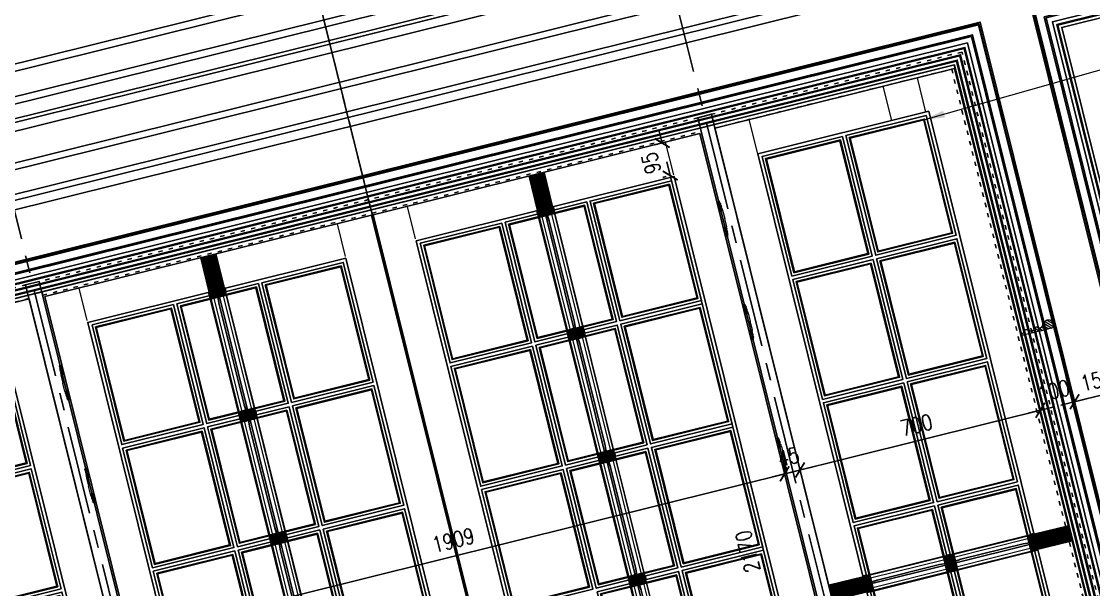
# Model space of a CAD drawing. Header units: inches. Extents: x 122939 to 389145, y 29603 to 529479.
# Drawn here: x 338455 to 341487, y 507246 to 508854 of the extents above; entities that cross this region are included whole.
import ezdxf

# ---------------------------------------------------------------- set-up
doc = ezdxf.new("R2010")
doc.units = ezdxf.units.IN
doc.header["$MEASUREMENT"] = 0
for name, pattern in [('ACAD_ISO03W100', [30, 12, -18]), ('CENTER', [2, 1.25, -0.25, 0.25, -0.25]), ('DASHED', [0.75, 0.5, -0.25]), ('HIDDEN', [0.375, 0.25, -0.125])]:
    doc.linetypes.add(name, pattern=pattern)
for name, color, linetype, lineweight in [('A-Dim-ID', 9, 'Continuous', 20), ('CQ Gypsum Hatch', 8, 'Continuous', 20), ('ID-NOTES', 3, 'Continuous', 0)]:
    doc.layers.add(name, color=color, linetype=linetype, lineweight=lineweight)
for name, color, linetype in [('A-Hidden', 8, 'HIDDEN'), ('gypsum', 31, 'Continuous'), ('hatch', 8, 'Continuous')]:
    doc.layers.add(name, color=color, linetype=linetype)
doc.styles.add('ST9', font='romans.shx', dxfattribs={"width": 0.8})
doc.styles.add('ZZ-Dim All', font='romans.shx', dxfattribs={"width": 0.8})
doc.dimstyles.new('DIM 0200', dxfattribs={"dimscale": 200, "dimtxt": 1, "dimasz": 0.8, "dimexe": 0.5, "dimexo": 1, "dimgap": 0.4, "dimtad": 1, "dimdec": 0, "dimrnd": 10, "dimdsep": 46, "dimtxsty": 'ZZ-Dim All', "dimblk1": 'ARCHTICK', "dimblk2": 'ARCHTICK', "dimsah": 1, "dimcen": 1, "dimdle": 0.5, "dimclrd": 256, "dimclre": 256, "dimclrt": 256, "dimadec": 0, "dimazin": 2, "dimtfac": 1, "dimtdec": 0, "dimtix": 1, "dimtmove": 2, "dimatfit": 2, "dimfxl": 1, "dimfxlon": 1, "dimtolj": 1, "dimtzin": 0, "dimlwd": -1, "dimlwe": -1, "dimarcsym": 0})
doc.dimstyles.new('DIM-20', dxfattribs={"dimscale": 1000, "dimtxt": 0.044, "dimasz": 0.035, "dimexe": 0.022, "dimexo": 0.022, "dimgap": 0.022, "dimtad": 1, "dimdec": 0, "dimzin": 0, "dimdsep": 46, "dimtxsty": 'ST9', "dimblk1": 'ARCHTICK', "dimblk2": 'ARCHTICK', "dimsah": 1, "dimcen": 0.088, "dimdle": 0.04, "dimclrd": 256, "dimclre": 256, "dimclrt": 3, "dimadec": 0, "dimazin": 0, "dimtfac": 1, "dimtdec": 0, "dimtix": 1, "dimtofl": 0, "dimtmove": 1, "dimatfit": 3, "dimldrblk": 'CLOSED', "dimfxl": 1, "dimtolj": 1, "dimtzin": 0, "dimarcsym": 0})
pattern_1 = [(135, (-731.5624, 902.898), (-1.76776695, -1.76776695), [])]
pattern_2 = [(135, (-731.5624, 679.578), (-1.76776695, -1.76776695), [])]
pattern_3 = [(135, (-484.0624, 791.238), (-1.76776695, -1.76776695), [])]
pattern_4 = [(135, (-731.5624, 320.418), (-1.76776695, -1.76776695), [])]
pattern_5 = [(135, (1.718, -3005.4238), (-1.76776695, -1.76776695), [])]
pattern_6 = [(135, (994.3506, -3005.4238), (-1.76776695, -1.76776695), [])]

# ---------------------------------------------------------------- blocks, each defined once
blk = doc.blocks.new('_ARCHTICK')
at = {"color": 0, "linetype": 'ByBlock', "const_width": 0.15}
blk.add_lwpolyline([(-0.5, -0.5), (0.5, 0.5)], dxfattribs=at)
blk = doc.blocks.new('*D353')
at = {"layer": 'A-Dim-ID', "lineweight": -2, "transparency": 16777216}
for p, q in [((341578, 507819.1), (341573.9, 507835.3)), ((341618.1, 507823.6), (341394.9, 507768)), ((341432.4, 507782.9), (341428.4, 507799))]:
    blk.add_line(p, q, dxfattribs=at)
at = {"layer": 'Defpoints', "color": 0, "transparency": 16777216}
for p in [(341583.3, 507797.8, 0), (341433.7, 507777.7), (341437.7, 507761.6, 0)]:
    blk.add_point(p, dxfattribs=at)
at = {"layer": 'A-Dim-ID', "lineweight": -2, "transparency": 16777216, "xscale": 35, "yscale": 35, "zscale": 35}
for p, rotation in [((341579.3, 507813.9), 13.97142328277553), ((341433.7, 507777.7), 193.9714232827755)]:
    blk.add_blockref('_ARCHTICK', p, dxfattribs=dict(at, rotation=rotation))
at = {"layer": 'A-Dim-ID', "color": 3, "transparency": 16777216, "insert": (341495.9, 507838.5), "char_height": 44, "attachment_point": 5, "rotation": 13.9714, "style": 'ST9'}
blk.add_mtext('\\A1;150', dxfattribs=at)
blk = doc.blocks.new('_CLOSED')
at = {"color": 0, "linetype": 'ByBlock'}
for p, q in [((-1, 0.167), (0, 0)), ((-1, 0.167), (-1, -0.167)), ((0, 0), (-1, -0.167)), ((0, 0), (-1, 0))]:
    blk.add_line(p, q, dxfattribs=at)
blk = doc.blocks.new('french door panel')
at = {"lineweight": 0}
h = blk.add_hatch(dxfattribs=at)
h.set_pattern_fill('ANSI31', color=8, scale=20, angle=90)
h.set_pattern_definition(pattern_1)
edge = h.paths.add_edge_path()
edge.add_line((6358, 4229.2), (6358, 4129.2))
edge.add_line((6358, 4129.2), (6402, 4129.2))
edge.add_line((6402, 4129.2), (6402, 4228.8))
edge.add_line((6402, 4228.8), (6358, 4228.8))
h = blk.add_hatch(dxfattribs=at)
h.set_pattern_fill('ANSI31', color=8, scale=20)
h.set_pattern_definition([(45, (-731.5624, 902.898), (-1.76776695, 1.76776695), [])])
h.paths.add_polyline_path([(6394, 4109.2), (6394, 4111.2, 0.414214), (6402, 4119.2), (6404, 4119.2), (6404, 4129.2), (6356, 4129.2), (6356, 4119.2), (6383, 4119.2), (6383, 4109.2)])
h = blk.add_hatch(dxfattribs=at)
h.set_pattern_fill('ANSI31', color=8, scale=20, angle=90)
h.set_pattern_definition(pattern_1)
h.paths.add_polyline_path([(6377, 4109.2), (6377, 4119.2), (6358, 4119.2, 0.414214), (6366, 4111.2), (6366, 4109.2)])
h = blk.add_hatch(dxfattribs=at)
h.set_pattern_fill('ANSI31', color=8, scale=20)
h.set_pattern_definition([(45, (-484.0624, 791.238), (-1.76776695, 1.76776695), [])])
edge = h.paths.add_edge_path()
edge.add_line((6356, 3760.1), (6383, 3760.1))
edge.add_line((6383, 3760.1), (6383, 3750.1))
edge.add_line((6383, 3750.1), (6394, 3750.1))
edge.add_line((6394, 3750.1), (6394, 3752.1))
edge.add_arc((6394, 3760.1), 8, 270, 360)
edge.add_line((6402, 3760.1), (6404, 3760.1))
edge.add_line((6404, 3760.1), (6404, 3770.1))
edge.add_line((6404, 3770.1), (6402, 3770.1))
edge.add_arc((6394, 3770.1), 8, 360, 450)
edge.add_line((6394, 3778.1), (6394, 3780.1))
edge.add_line((6394, 3780.1), (6383, 3780.1))
edge.add_line((6383, 3780.1), (6383, 3770.1))
edge.add_line((6383, 3770.1), (6356, 3770.1))
edge.add_line((6356, 3770.1), (6356, 3760.1))
h = blk.add_hatch(dxfattribs=at)
h.set_pattern_fill('ANSI31', color=8, scale=20, angle=90)
h.set_pattern_definition(pattern_3)
edge = h.paths.add_edge_path()
edge.add_line((6358, 3770.1), (6377, 3770.1))
edge.add_line((6377, 3770.1), (6377, 3780.1))
edge.add_line((6377, 3780.1), (6366, 3780.1))
edge.add_line((6366, 3780.1), (6366, 3778.1))
edge.add_arc((6366, 3770.1), 8, 450, 540)
h = blk.add_hatch(dxfattribs=at)
h.set_pattern_fill('ANSI31', color=8, scale=20, angle=90)
h.set_pattern_definition(pattern_3)
edge = h.paths.add_edge_path()
edge.add_line((6358, 3760.1), (6377, 3760.1))
edge.add_line((6377, 3760.1), (6377, 3750.1))
edge.add_line((6377, 3750.1), (6366, 3750.1))
edge.add_line((6366, 3750.1), (6366, 3752.1))
edge.add_arc((6366, 3760.1), 8, 180, 270, ccw=False)
h = blk.add_hatch(dxfattribs=at)
h.set_pattern_fill('ANSI31', color=8, scale=20)
h.set_pattern_definition([(45, (-731.5624, 679.578), (-1.76776695, 1.76776695), [])])
edge = h.paths.add_edge_path()
edge.add_line((6356, 3400.9), (6383, 3400.9))
edge.add_line((6383, 3400.9), (6383, 3390.9))
edge.add_line((6383, 3390.9), (6394, 3390.9))
edge.add_line((6394, 3390.9), (6394, 3392.9))
edge.add_arc((6394, 3400.9), 8, 270, 360)
edge.add_line((6402, 3400.9), (6404, 3400.9))
edge.add_line((6404, 3400.9), (6404, 3410.9))
edge.add_line((6404, 3410.9), (6402, 3410.9))
edge.add_arc((6394, 3410.9), 8, 0, 90)
edge.add_line((6394, 3418.9), (6394, 3420.9))
edge.add_line((6394, 3420.9), (6383, 3420.9))
edge.add_line((6383, 3420.9), (6383, 3410.9))
edge.add_line((6383, 3410.9), (6356, 3410.9))
edge.add_line((6356, 3410.9), (6356, 3400.9))
h = blk.add_hatch(dxfattribs=at)
h.set_pattern_fill('ANSI31', color=8, scale=20, angle=90)
h.set_pattern_definition(pattern_2)
edge = h.paths.add_edge_path()
edge.add_line((6358, 3410.9), (6377, 3410.9))
edge.add_line((6377, 3410.9), (6377, 3420.9))
edge.add_line((6377, 3420.9), (6366, 3420.9))
edge.add_line((6366, 3420.9), (6366, 3418.9))
edge.add_arc((6366, 3410.9), 8, 90, 180)
h = blk.add_hatch(dxfattribs=at)
h.set_pattern_fill('ANSI31', color=8, scale=20, angle=90)
h.set_pattern_definition(pattern_2)
edge = h.paths.add_edge_path()
edge.add_line((6358, 3400.9), (6377, 3400.9))
edge.add_line((6377, 3400.9), (6377, 3390.9))
edge.add_line((6377, 3390.9), (6366, 3390.9))
edge.add_line((6366, 3390.9), (6366, 3392.9))
edge.add_arc((6366, 3400.9), 8, 180, 270, ccw=False)
h = blk.add_hatch(dxfattribs=at)
h.set_pattern_fill('ANSI31', color=8, scale=20)
h.set_pattern_definition([(45, (-731.5624, 320.418), (-1.76776695, 1.76776695), [])])
edge = h.paths.add_edge_path()
edge.add_line((6356, 3041.7), (6383, 3041.7))
edge.add_line((6383, 3041.7), (6383, 3031.7))
edge.add_line((6383, 3031.7), (6394, 3031.7))
edge.add_line((6394, 3031.7), (6394, 3033.7))
edge.add_arc((6394, 3041.7), 8, 270, 360)
edge.add_line((6402, 3041.7), (6404, 3041.7))
edge.add_line((6404, 3041.7), (6404, 3051.7))
edge.add_line((6404, 3051.7), (6402, 3051.7))
edge.add_arc((6394, 3051.7), 8, 0, 90)
edge.add_line((6394, 3059.7), (6394, 3061.7))
edge.add_line((6394, 3061.7), (6383, 3061.7))
edge.add_line((6383, 3061.7), (6383, 3051.7))
edge.add_line((6383, 3051.7), (6356, 3051.7))
edge.add_line((6356, 3051.7), (6356, 3041.7))
h = blk.add_hatch(dxfattribs=at)
h.set_pattern_fill('ANSI31', color=8, scale=20, angle=90)
h.set_pattern_definition(pattern_4)
edge = h.paths.add_edge_path()
edge.add_line((6358, 3051.7), (6377, 3051.7))
edge.add_line((6377, 3051.7), (6377, 3061.7))
edge.add_line((6377, 3061.7), (6366, 3061.7))
edge.add_line((6366, 3061.7), (6366, 3059.7))
edge.add_arc((6366, 3051.7), 8, 90, 180)
h = blk.add_hatch(dxfattribs=at)
h.set_pattern_fill('ANSI31', color=8, scale=20, angle=90)
h.set_pattern_definition(pattern_4)
edge = h.paths.add_edge_path()
edge.add_line((6358, 3041.7), (6377, 3041.7))
edge.add_line((6377, 3041.7), (6377, 3031.7))
edge.add_line((6377, 3031.7), (6366, 3031.7))
edge.add_line((6366, 3031.7), (6366, 3033.7))
edge.add_arc((6366, 3041.7), 8, 180, 270, ccw=False)
at = {"color": 8, "lineweight": 0}
for p, q in [((6003.7, 4134.2, 0), (6003.7, 4229.2, 0)), ((6756.2, 4134.2, 0), (6756.2, 4229.2, 0)), ((6356, 1974.3), (6356, 4119.2, 0)), ((6358, 4119.2, 0), (6358, 3770.1, 0)), ((6366, 4109.2, 0), (6366, 3778.1, 0)), ((6394, 4109.2, 0), (6394, 3778.1, 0)), ((6402, 4119.2, 0), (6402, 3770.1, 0)), ((6404, 1974.3), (6404, 4119.2, 0)), ((6358, 3760.1, 0), (6358, 3410.9)), ((6366, 3752.1, 0), (6366, 3418.9)), ((6394, 3752.1, 0), (6394, 3418.9)), ((6402, 3760.1, 0), (6402, 3410.9)), ((6358, 3400.9), (6358, 3051.7)), ((6402, 3400.9), (6402, 3051.7)), ((6366, 3392.9), (6366, 3059.7)), ((6394, 3392.9), (6394, 3059.7)), ((6358, 3041.7), (6358, 2692.6)), ((6366, 3033.7), (6366, 2700.6)), ((6394, 3033.7), (6394, 2700.6)), ((6402, 3041.7), (6402, 2692.6))]:
    blk.add_line(p, q, dxfattribs=at)
at = {"color": 0, "lineweight": -2, "elevation": 0}
for points in [[(5903.7, 4229.2), (6856.2, 4229.2), (6856.2, 1662.2), (5903.7, 1662.2)], [(6003.7, 4129.2), (6756.2, 4129.2), (6756.2, 1964.3), (6003.7, 1964.3)], [(6251.2, 4119.2), (6013.7, 4119.2), (6013.7, 3770.1), (6251.2, 3770.1)], [(6243.2, 4111.2), (6021.7, 4111.2), (6021.7, 3778.1), (6243.2, 3778.1)], [(6241.2, 4109.2), (6023.7, 4109.2), (6023.7, 3780.1), (6241.2, 3780.1)], [(6261.2, 4119.2), (6498.7, 4119.2), (6498.7, 3770.1), (6261.2, 3770.1)], [(6269.2, 4111.2), (6490.7, 4111.2), (6490.7, 3778.1), (6269.2, 3778.1)], [(6271.2, 4109.2), (6488.7, 4109.2), (6488.7, 3780.1), (6271.2, 3780.1)], [(6746.2, 4119.2), (6508.7, 4119.2), (6508.7, 3770.1), (6746.2, 3770.1)], [(6738.2, 4111.2), (6516.7, 4111.2), (6516.7, 3778.1), (6738.2, 3778.1)], [(6736.2, 4109.2), (6518.7, 4109.2), (6518.7, 3780.1), (6736.2, 3780.1)], [(6251.2, 3760.1), (6013.7, 3760.1), (6013.7, 3410.9), (6251.2, 3410.9)], [(6243.2, 3752.1), (6021.7, 3752.1), (6021.7, 3418.9), (6243.2, 3418.9)], [(6241.2, 3750.1), (6023.7, 3750.1), (6023.7, 3420.9), (6241.2, 3420.9)], [(6261.2, 3760.1), (6498.7, 3760.1), (6498.7, 3410.9), (6261.2, 3410.9)], [(6269.2, 3752.1), (6490.7, 3752.1), (6490.7, 3418.9), (6269.2, 3418.9)], [(6271.2, 3750.1), (6488.7, 3750.1), (6488.7, 3420.9), (6271.2, 3420.9)], [(6746.2, 3760.1), (6508.7, 3760.1), (6508.7, 3410.9), (6746.2, 3410.9)], [(6738.2, 3752.1), (6516.7, 3752.1), (6516.7, 3418.9), (6738.2, 3418.9)], [(6736.2, 3750.1), (6518.7, 3750.1), (6518.7, 3420.9), (6736.2, 3420.9)], [(6251.2, 3400.9), (6013.7, 3400.9), (6013.7, 3051.7), (6251.2, 3051.7)], [(6261.2, 3400.9), (6498.7, 3400.9), (6498.7, 3051.7), (6261.2, 3051.7)], [(6746.2, 3400.9), (6508.7, 3400.9), (6508.7, 3051.7), (6746.2, 3051.7)], [(6243.2, 3392.9), (6021.7, 3392.9), (6021.7, 3059.7), (6243.2, 3059.7)], [(6241.2, 3390.9), (6023.7, 3390.9), (6023.7, 3061.7), (6241.2, 3061.7)], [(6269.2, 3392.9), (6490.7, 3392.9), (6490.7, 3059.7), (6269.2, 3059.7)], [(6271.2, 3390.9), (6488.7, 3390.9), (6488.7, 3061.7), (6271.2, 3061.7)], [(6738.2, 3392.9), (6516.7, 3392.9), (6516.7, 3059.7), (6738.2, 3059.7)], [(6736.2, 3390.9), (6518.7, 3390.9), (6518.7, 3061.7), (6736.2, 3061.7)], [(6261.2, 3041.7), (6498.7, 3041.7), (6498.7, 2692.6), (6261.2, 2692.6)], [(6269.2, 3033.7), (6490.7, 3033.7), (6490.7, 2700.6), (6269.2, 2700.6)], [(6746.2, 3041.7), (6508.7, 3041.7), (6508.7, 2692.6), (6746.2, 2692.6)], [(6738.2, 3033.7), (6516.7, 3033.7), (6516.7, 2700.6), (6738.2, 2700.6)], [(6271.2, 3031.7), (6488.7, 3031.7), (6488.7, 2702.6), (6271.2, 2702.6)], [(6736.2, 3031.7), (6518.7, 3031.7), (6518.7, 2702.6), (6736.2, 2702.6)]]:
    blk.add_lwpolyline(points, close=True, dxfattribs=at)
at = {"color": 8, "lineweight": -2, "elevation": 0}
blk.add_lwpolyline([(6358, 4229.2), (6358, 4129.2), (6402, 4129.2), (6402, 4228.8), (6358, 4228.8)], dxfattribs=at)
for points in [[(6356, 4119.2), (6356, 4129.2), (6404, 4129.2), (6404, 4119.2), (6402, 4119.2, -0.414214), (6394, 4111.2), (6394, 4109.2), (6383, 4109.2), (6383, 4119.2), (6356, 4119.2)], [(6358, 4119.2), (6377, 4119.2), (6377, 4109.2), (6366, 4109.2), (6366, 4111.2, -0.414214), (6358, 4119.2, 1)], [(6358, 3770.1), (6377, 3770.1), (6377, 3780.1), (6366, 3780.1), (6366, 3778.1, 0.414214), (6358, 3770.1, -1)], [(6358, 3760.1), (6377, 3760.1), (6377, 3750.1), (6366, 3750.1), (6366, 3752.1, -0.414214), (6358, 3760.1, 1)], [(6358, 3410.9), (6377, 3410.9), (6377, 3420.9), (6366, 3420.9), (6366, 3418.9, 0.414214), (6358, 3410.9, -1)], [(6358, 3400.9), (6377, 3400.9), (6377, 3390.9), (6366, 3390.9), (6366, 3392.9, -0.414214), (6358, 3400.9, 1)], [(6358, 3051.7), (6377, 3051.7), (6377, 3061.7), (6366, 3061.7), (6366, 3059.7, 0.414214), (6358, 3051.7, -1)], [(6358, 3041.7), (6377, 3041.7), (6377, 3031.7), (6366, 3031.7), (6366, 3033.7, -0.414214), (6358, 3041.7, 1)]]:
    blk.add_lwpolyline(points, format="xyb", dxfattribs=at)
at = {"color": 8, "elevation": 0}
for points in [[(6383.2, 3796.3), (6381.2, 3772.1), (6377.2, 3772.1), (6377.2, 4117.2), (6381.2, 4117.2), (6383.2, 4093)], [(6383.2, 3437.2), (6381.2, 3412.9), (6377.2, 3412.9), (6377.2, 3758.1), (6381.2, 3758.1), (6383.2, 3733.8)], [(6383.2, 3078), (6381.2, 3053.7), (6377.2, 3053.7), (6377.2, 3398.9), (6381.2, 3398.9), (6383.2, 3374.7)], [(6383.2, 2723.8), (6381.2, 2694.6), (6377.2, 2694.6), (6377.2, 3039.7), (6381.2, 3039.7), (6383.2, 3015.5)]]:
    blk.add_lwpolyline(points, close=True, dxfattribs=at)
at = {"color": 8, "lineweight": -2, "elevation": 0}
for points in [[(6356, 3770.1), (6383, 3770.1), (6383, 3780.1), (6394, 3780.1), (6394, 3778.1, -0.414214), (6402, 3770.1), (6404, 3770.1), (6404, 3760.1), (6402, 3760.1, -0.414214), (6394, 3752.1), (6394, 3750.1), (6383, 3750.1), (6383, 3760.1), (6356, 3760.1)], [(6356, 3400.9), (6383, 3400.9), (6383, 3390.9), (6394, 3390.9), (6394, 3392.9, 0.414214), (6402, 3400.9), (6404, 3400.9), (6404, 3410.9), (6402, 3410.9, 0.414214), (6394, 3418.9), (6394, 3420.9), (6383, 3420.9), (6383, 3410.9), (6356, 3410.9)], [(6356, 3041.7), (6383, 3041.7), (6383, 3031.7), (6394, 3031.7), (6394, 3033.7, 0.414214), (6402, 3041.7), (6404, 3041.7), (6404, 3051.7), (6402, 3051.7, 0.414214), (6394, 3059.7), (6394, 3061.7), (6383, 3061.7), (6383, 3051.7), (6356, 3051.7)]]:
    blk.add_lwpolyline(points, format="xyb", close=True, dxfattribs=at)
blk = doc.blocks.new('french door fixed panel')
at = {"lineweight": 0}
h = blk.add_hatch(dxfattribs=at)
h.set_pattern_fill('ANSI31', color=8, scale=20, angle=90)
h.set_pattern_definition(pattern_5)
h.paths.add_polyline_path([(6901.2, 2857.1), (7001.2, 2857.1), (7001.2, 2901.1), (6901.2, 2901.1)])
h = blk.add_hatch(dxfattribs=at)
h.set_pattern_fill('ANSI31', color=8, scale=20)
h.set_pattern_definition([(45, (-0.3673, -3005.4238), (-1.76776695, 1.76776695), [])])
h.paths.add_polyline_path([(7021.1, 2893.1), (7019.1, 2893.1, 0.414214), (7011.1, 2901.1), (7011.1, 2903.1), (7001.1, 2903.1), (7001.1, 2855.1), (7011.1, 2855.1), (7011.1, 2882.1), (7021.1, 2882.1)])
h = blk.add_hatch(dxfattribs=at)
h.set_pattern_fill('ANSI31', color=8, scale=20)
h.set_pattern_definition([(45, (994.3506, -3005.4238), (-1.76776695, 1.76776695), [])])
edge = h.paths.add_edge_path()
edge.add_line((7245.6, 2855.1), (7245.6, 2882.1))
edge.add_line((7245.6, 2882.1), (7235.6, 2882.1))
edge.add_line((7235.6, 2882.1), (7235.6, 2893.1))
edge.add_line((7235.6, 2893.1), (7237.6, 2893.1))
edge.add_arc((7245.6, 2893.1), 8, 90, 180, ccw=False)
edge.add_line((7245.6, 2901.1), (7245.6, 2903.1))
edge.add_line((7245.6, 2903.1), (7255.6, 2903.1))
edge.add_line((7255.6, 2903.1), (7255.6, 2901.1))
edge.add_arc((7255.6, 2893.1), 8, 0, 90, ccw=False)
edge.add_line((7263.6, 2893.1), (7265.6, 2893.1))
edge.add_line((7265.6, 2893.1), (7265.6, 2882.1))
edge.add_line((7265.6, 2882.1), (7255.6, 2882.1))
edge.add_line((7255.6, 2882.1), (7255.6, 2855.1))
edge.add_line((7255.6, 2855.1), (7245.6, 2855.1))
h = blk.add_hatch(dxfattribs=at)
h.set_pattern_fill('ANSI31', color=8, scale=20)
h.set_pattern_definition([(45, (743.7012, -3005.4238), (-1.76776695, 1.76776695), [])])
h.paths.add_polyline_path([(7479.9, 2893.1), (7481.9, 2893.1, -0.414214), (7489.9, 2901.1), (7489.9, 2903.1), (7499.9, 2903.1), (7499.9, 2855.1), (7489.9, 2855.1), (7489.9, 2882.1), (7479.9, 2882.1)])
h = blk.add_hatch(dxfattribs=at)
h.set_pattern_fill('ANSI31', color=8, scale=20, angle=90)
h.set_pattern_definition(pattern_5)
h.paths.add_polyline_path([(7599.9, 2857.1), (7499.9, 2857.1), (7499.9, 2901.1), (7599.9, 2901.1)])
h = blk.add_hatch(dxfattribs=at)
h.set_pattern_fill('ANSI31', color=8, scale=20, angle=90)
h.set_pattern_definition([(135, (-0.3673, -3005.4238), (-1.76776695, -1.76776695), [])])
h.paths.add_polyline_path([(7021.1, 2876.1), (7011.1, 2876.1), (7011.1, 2857.1, 0.414214), (7019.1, 2865.1), (7021.1, 2865.1)])
h = blk.add_hatch(dxfattribs=at)
h.set_pattern_fill('ANSI31', color=8, scale=20, angle=90)
h.set_pattern_definition(pattern_6)
edge = h.paths.add_edge_path()
edge.add_line((7245.6, 2857.1), (7245.6, 2876.1))
edge.add_line((7245.6, 2876.1), (7235.6, 2876.1))
edge.add_line((7235.6, 2876.1), (7235.6, 2865.1))
edge.add_line((7235.6, 2865.1), (7237.6, 2865.1))
edge.add_arc((7245.6, 2865.1), 8, 180, 270)
h = blk.add_hatch(dxfattribs=at)
h.set_pattern_fill('ANSI31', color=8, scale=20, angle=90)
h.set_pattern_definition(pattern_6)
edge = h.paths.add_edge_path()
edge.add_line((7255.6, 2857.1), (7255.6, 2876.1))
edge.add_line((7255.6, 2876.1), (7265.6, 2876.1))
edge.add_line((7265.6, 2876.1), (7265.6, 2865.1))
edge.add_line((7265.6, 2865.1), (7263.6, 2865.1))
edge.add_arc((7255.6, 2865.1), 8, -90, 0, ccw=False)
h = blk.add_hatch(dxfattribs=at)
h.set_pattern_fill('ANSI31', color=8, scale=20, angle=90)
h.set_pattern_definition([(135, (743.7012, -3005.4238), (-1.76776695, -1.76776695), [])])
h.paths.add_polyline_path([(7479.9, 2876.1), (7489.9, 2876.1), (7489.9, 2857.1, -0.414214), (7481.9, 2865.1), (7479.9, 2865.1)])
at = {"color": 8, "lineweight": 0}
for p, q in [((7001.2, 4134.2), (7001.2, 4234.2)), ((7391.5, 4134.2), (7391.5, 4234.2)), ((7491.5, 4134.2), (7491.5, 4234.2)), ((7007.8, 2903.1), (7489.9, 2903.1)), ((7011.2, 2901.1), (7245.6, 2901.1)), ((7021.2, 2893.1), (7237.6, 2893.1)), ((7255.6, 2901.1), (7489.9, 2901.1)), ((7263.6, 2893.1), (7479.9, 2893.1)), ((7011.2, 2857.1), (7245.6, 2857.1)), ((7011.2, 2855.1), (7489.9, 2855.1)), ((7021.2, 2865.1), (7237.6, 2865.1)), ((7255.6, 2857.1), (7489.9, 2857.1)), ((7263.6, 2865.1), (7479.9, 2865.1))]:
    blk.add_line(p, q, dxfattribs=at)
at = {"color": 8, "lineweight": -2}
blk.add_line((7244.2, 2865.6), (7244.2, 2865.6), dxfattribs=at)
at = {"color": 0, "lineweight": -2, "elevation": 0}
for points in [[(7599.9, 4234.2), (6901.2, 4234.2), (6901.2, 1662.2), (7599.9, 1662.2)], [(7499.9, 4134.2), (7001.2, 4134.2), (7001.2, 1969.3), (7499.9, 1969.3)], [(7245.6, 4124.2), (7011.2, 4124.2), (7011.2, 3775.1), (7245.6, 3775.1)], [(7237.6, 4116.2), (7019.2, 4116.2), (7019.2, 3783.1), (7237.6, 3783.1)], [(7235.6, 4114.2), (7021.2, 4114.2), (7021.2, 3785.1), (7235.6, 3785.1)], [(7255.6, 4124.2), (7489.9, 4124.2), (7489.9, 3775.1), (7255.6, 3775.1)], [(7263.6, 4116.2), (7481.9, 4116.2), (7481.9, 3783.1), (7263.6, 3783.1)], [(7265.6, 4114.2), (7479.9, 4114.2), (7479.9, 3785.1), (7265.6, 3785.1)], [(7245.6, 3765.1), (7011.2, 3765.1), (7011.2, 3415.9), (7245.6, 3415.9)], [(7255.6, 3765.1), (7489.9, 3765.1), (7489.9, 3415.9), (7255.6, 3415.9)], [(7237.6, 3757.1), (7019.2, 3757.1), (7019.2, 3423.9), (7237.6, 3423.9)], [(7235.6, 3755.1), (7021.2, 3755.1), (7021.2, 3425.9), (7235.6, 3425.9)], [(7263.6, 3757.1), (7481.9, 3757.1), (7481.9, 3423.9), (7263.6, 3423.9)], [(7265.6, 3755.1), (7479.9, 3755.1), (7479.9, 3425.9), (7265.6, 3425.9)], [(7245.6, 3405.9), (7011.2, 3405.9), (7011.2, 3056.7), (7245.6, 3056.7)], [(7237.6, 3397.9), (7019.2, 3397.9), (7019.2, 3064.7), (7237.6, 3064.7)], [(7255.6, 3405.9), (7489.9, 3405.9), (7489.9, 3056.7), (7255.6, 3056.7)], [(7263.6, 3397.9), (7481.9, 3397.9), (7481.9, 3064.7), (7263.6, 3064.7)], [(7235.6, 3395.9), (7021.2, 3395.9), (7021.2, 3066.7), (7235.6, 3066.7)], [(7265.6, 3395.9), (7479.9, 3395.9), (7479.9, 3066.7), (7265.6, 3066.7)], [(7245.6, 3046.7), (7011.2, 3046.7), (7011.2, 2697.6), (7245.6, 2697.6)], [(7237.6, 3038.7), (7019.2, 3038.7), (7019.2, 2705.6), (7237.6, 2705.6)], [(7235.6, 3036.7), (7021.2, 3036.7), (7021.2, 2707.6), (7235.6, 2707.6)], [(7255.6, 3046.7), (7489.9, 3046.7), (7489.9, 2697.6), (7255.6, 2697.6)], [(7263.6, 3038.7), (7481.9, 3038.7), (7481.9, 2705.6), (7263.6, 2705.6)], [(7265.6, 3036.7), (7479.9, 3036.7), (7479.9, 2707.6), (7265.6, 2707.6)]]:
    blk.add_lwpolyline(points, close=True, dxfattribs=at)
at = {"color": 8, "lineweight": -2, "elevation": 0}
for points in [[(6901.2, 2857.1), (7001.2, 2857.1), (7001.2, 2901.1), (6901.2, 2901.1), (6901.2, 2857.1)], [(7599.9, 2857.1), (7499.9, 2857.1), (7499.9, 2901.1), (7599.9, 2901.1), (7599.9, 2857.1)]]:
    blk.add_lwpolyline(points, dxfattribs=at)
for points in [[(7011.2, 2855.1), (7001.2, 2855.1), (7001.2, 2903.1), (7011.2, 2903.1), (7011.2, 2901.1, -0.414214), (7019.2, 2893.1), (7021.2, 2893.1), (7021.2, 2882.1), (7011.2, 2882.1), (7011.2, 2855.1)], [(7489.9, 2855.1), (7499.9, 2855.1), (7499.9, 2903.1), (7489.9, 2903.1), (7489.9, 2901.1, 0.414214), (7481.9, 2893.1), (7479.9, 2893.1), (7479.9, 2882.1), (7489.9, 2882.1), (7489.9, 2855.1)], [(7011.2, 2857.1), (7011.2, 2876.1), (7021.2, 2876.1), (7021.2, 2865.1), (7019.2, 2865.1, -0.414214), (7011.2, 2857.1, 1)], [(7245.6, 2857.1), (7245.6, 2876.1), (7235.6, 2876.1), (7235.6, 2865.1), (7237.6, 2865.1, 0.414214), (7245.6, 2857.1, -1)], [(7255.6, 2857.1), (7255.6, 2876.1), (7265.6, 2876.1), (7265.6, 2865.1), (7263.6, 2865.1, -0.414214), (7255.6, 2857.1, 1)], [(7489.9, 2857.1), (7489.9, 2876.1), (7479.9, 2876.1), (7479.9, 2865.1), (7481.9, 2865.1, 0.414214), (7489.9, 2857.1, -1)]]:
    blk.add_lwpolyline(points, format="xyb", dxfattribs=at)
at = {"color": 8, "elevation": 0}
for points in [[(7037.5, 2882.2), (7013.2, 2880.2), (7013.2, 2876.2), (7243.6, 2876.2), (7243.6, 2880.2), (7219.3, 2882.2)], [(7463.7, 2882.2), (7487.9, 2880.2), (7487.9, 2876.2), (7257.6, 2876.2), (7257.6, 2880.2), (7281.8, 2882.2)]]:
    blk.add_lwpolyline(points, close=True, dxfattribs=at)
at = {"color": 8, "lineweight": -2, "elevation": 0}
blk.add_lwpolyline([(7255.6, 2855.1), (7255.6, 2882.1), (7265.6, 2882.1), (7265.6, 2893.1), (7263.6, 2893.1, 0.414214), (7255.6, 2901.1), (7255.6, 2903.1), (7245.6, 2903.1), (7245.6, 2901.1, 0.414214), (7237.6, 2893.1), (7235.6, 2893.1), (7235.6, 2882.1), (7245.6, 2882.1), (7245.6, 2855.1)], format="xyb", close=True, dxfattribs=at)
blk = doc.blocks.new('hinge paumelle')
at = {"color": 0, "lineweight": 0}
for p, q in [((3516.2, 5246.9), (3522.9, 5246.9)), ((3515.3, 5242.2), (3523.8, 5242.2)), ((3516.2, 5245.5), (3522.9, 5245.5)), ((3515.3, 5194), (3523.8, 5194)), ((3516.2, 5190.6), (3522.9, 5190.6)), ((3516.2, 5189.3), (3522.9, 5189.3))]:
    blk.add_line(p, q, dxfattribs=at)
for points in [[(3519.5, 5248.4), (3515.3, 5248.4), (3515.3, 5246.9), (3516.2, 5246.9), (3516.2, 5245.5), (3515.3, 5245.5), (3515.3, 5242.2), (3514.5, 5242.2), (3514.5, 5218.1)], [(3519.5, 5248.4), (3523.8, 5248.4), (3523.8, 5246.9), (3522.9, 5246.9), (3522.9, 5245.5), (3523.8, 5245.5), (3523.8, 5242.2), (3524.5, 5242.2), (3524.5, 5218.1)], [(3519.5, 5187.8), (3515.3, 5187.8), (3515.3, 5189.3), (3516.2, 5189.3), (3516.2, 5190.6), (3515.3, 5190.6), (3515.3, 5194), (3514.5, 5194), (3514.5, 5218.1)], [(3519.5, 5187.8), (3523.8, 5187.8), (3523.8, 5189.3), (3522.9, 5189.3), (3522.9, 5190.6), (3523.8, 5190.6), (3523.8, 5194), (3524.5, 5194), (3524.5, 5218.1)]]:
    blk.add_lwpolyline(points, dxfattribs=at)
for points in [[(3519.5, 5254), (3515.3, 5254, -0.197419), (3516.7, 5250.7, -0.309597), (3515.3, 5248.4), (3519.5, 5248.4)], [(3519.5, 5262.8), (3515.8, 5262.8, -0.404064), (3516.1, 5258.5, 0.508017), (3517.4, 5254), (3519.5, 5254)], [(3519.5, 5262.8), (3523.3, 5262.8, 0.404064), (3523, 5258.5, -0.508017), (3521.7, 5254), (3519.5, 5254)], [(3519.5, 5254), (3523.8, 5254, 0.197419), (3522.4, 5250.7, 0.309597), (3523.8, 5248.4), (3519.5, 5248.4)], [(3519.5, 5182.1), (3515.3, 5182.1, 0.197419), (3516.7, 5185.4, 0.309597), (3515.3, 5187.8), (3519.5, 5187.8)], [(3519.5, 5182.1), (3523.8, 5182.1, -0.197419), (3522.4, 5185.4, -0.309597), (3523.8, 5187.8), (3519.5, 5187.8)], [(3519.5, 5173.3), (3515.8, 5173.3, 0.404064), (3516.1, 5177.6, -0.508017), (3517.4, 5182.1), (3519.5, 5182.1)], [(3519.5, 5173.3), (3523.3, 5173.3, -0.404064), (3523, 5177.6, 0.508017), (3521.7, 5182.1), (3519.5, 5182.1)]]:
    blk.add_lwpolyline(points, format="xyb", dxfattribs=at)
for centre, start, end in [((3519.5, 5265.7), 287.5595, 252.4405), ((3519.5, 5170.4), 107.5595, 72.4405)]:
    blk.add_arc(centre, 3.04, start, end, dxfattribs=at)
blk = doc.blocks.new('*D359')
at = {"layer": 'A-Dim-ID', "lineweight": -2, "transparency": 16777216}
blk.add_line((338721.6, 507102.9), (340652.3, 507583.3), dxfattribs=at)
at = {"layer": 'Defpoints', "color": 0, "transparency": 16777216}
for p in [(340613.4, 507573.6, 0), (340613.4, 507573.6), (338760.5, 507112.6, 0)]:
    blk.add_point(p, dxfattribs=at)
at = {"layer": 'A-Dim-ID', "lineweight": -2, "transparency": 16777216, "xscale": 35, "yscale": 35, "zscale": 35}
for p, rotation in [((340613.4, 507573.6), 13.9714232829857), ((338760.5, 507112.6), 193.9714232829857)]:
    blk.add_blockref('_ARCHTICK', p, dxfattribs=dict(at, rotation=rotation))
at = {"layer": 'A-Dim-ID', "color": 3, "transparency": 16777216, "insert": (339676.3, 507385.8), "char_height": 44, "attachment_point": 5, "rotation": 13.9714, "style": 'ST9'}
blk.add_mtext('\\A1;1909', dxfattribs=at)
blk = doc.blocks.new('*D360')
at = {"layer": 'A-Dim-ID', "lineweight": -2, "transparency": 16777216}
for p, q in [((340657.1, 507584.5), (340691.1, 507592.9)), ((340613.4, 507573.6), (340579.5, 507565.2))]:
    blk.add_line(p, q, dxfattribs=at)
at = {"layer": 'Defpoints', "color": 0, "transparency": 16777216}
for p in [(340657.1, 507584.5), (340657.1, 507584.5), (340613.4, 507573.6, 0)]:
    blk.add_point(p, dxfattribs=at)
at = {"layer": 'A-Dim-ID', "lineweight": -2, "transparency": 16777216, "xscale": 35, "yscale": 35, "zscale": 35}
for p, rotation in [((340613.4, 507573.6), 13.9714232829857), ((340657.1, 507584.5), 193.9714232829857)]:
    blk.add_blockref('_ARCHTICK', p, dxfattribs=dict(at, rotation=rotation))
at = {"layer": 'A-Dim-ID', "color": 3, "transparency": 16777216, "insert": (340624.6, 507621.7), "char_height": 44, "attachment_point": 5, "rotation": 13.9714, "style": 'ST9'}
blk.add_mtext('\\A1;45', dxfattribs=at)
blk = doc.blocks.new('*D361')
at = {"layer": 'A-Dim-ID', "lineweight": -2, "transparency": 16777216}
blk.add_line((340618.3, 507574.8), (341375.5, 507763.2), dxfattribs=at)
at = {"layer": 'Defpoints', "color": 0, "transparency": 16777216}
for p in [(341336.7, 507753.5), (341336.7, 507753.5), (340657.1, 507584.5)]:
    blk.add_point(p, dxfattribs=at)
at = {"layer": 'A-Dim-ID', "lineweight": -2, "transparency": 16777216, "xscale": 35, "yscale": 35, "zscale": 35}
for p, rotation in [((341336.7, 507753.5), 13.9714232829857), ((340657.1, 507584.5), 193.9714232829857)]:
    blk.add_blockref('_ARCHTICK', p, dxfattribs=dict(at, rotation=rotation))
at = {"layer": 'A-Dim-ID', "color": 3, "transparency": 16777216, "insert": (340986.3, 507711.7), "char_height": 44, "attachment_point": 5, "rotation": 13.9714, "style": 'ST9'}
blk.add_mtext('\\A1;700', dxfattribs=at)
blk = doc.blocks.new('*D362')
at = {"layer": 'A-Dim-ID', "lineweight": -2, "transparency": 16777216}
for p, q in [((341433.7, 507777.7), (341467.7, 507786.1)), ((341336.7, 507753.5), (341302.7, 507745.1))]:
    blk.add_line(p, q, dxfattribs=at)
at = {"layer": 'Defpoints', "color": 0, "transparency": 16777216}
for p in [(341433.7, 507777.7), (341433.7, 507777.7), (341336.7, 507753.5)]:
    blk.add_point(p, dxfattribs=at)
at = {"layer": 'A-Dim-ID', "lineweight": -2, "transparency": 16777216, "xscale": 35, "yscale": 35, "zscale": 35}
for p, rotation in [((341433.7, 507777.7), 193.9714232829857), ((341336.7, 507753.5), 13.9714232829857)]:
    blk.add_blockref('_ARCHTICK', p, dxfattribs=dict(at, rotation=rotation))
at = {"layer": 'A-Dim-ID', "color": 3, "transparency": 16777216, "insert": (341374.6, 507808.3), "char_height": 44, "attachment_point": 5, "rotation": 13.9714, "style": 'ST9'}
blk.add_mtext('\\A1;100', dxfattribs=at)
blk = doc.blocks.new('*D365')
at = {"layer": 'A-Dim-ID', "lineweight": -2, "transparency": 16777216}
for p, q in [((340823.7, 506272.9), (340280.5, 508456.3)), ((340278.5, 508414.6), (340268.8, 508412.2)), ((340802.4, 506308.8), (340792.7, 506306.4))]:
    blk.add_line(p, q, dxfattribs=at)
at = {"layer": 'Defpoints', "color": 0, "transparency": 16777216}
for p in [(340290.1, 508417.5), (340299.8, 508419.9, 0), (340823.7, 506314.1, 0)]:
    blk.add_point(p, dxfattribs=at)
at = {"layer": 'A-Dim-ID', "lineweight": -2, "transparency": 16777216, "xscale": 35, "yscale": 35, "zscale": 35}
for p, rotation in [((340290.1, 508417.5), 103.9714232829857), ((340814, 506311.7), 283.9714232829857)]:
    blk.add_blockref('_ARCHTICK', p, dxfattribs=dict(at, rotation=rotation))
at = {"layer": 'A-Dim-ID', "color": 3, "transparency": 16777216, "insert": (340509.4, 507354), "char_height": 44, "attachment_point": 5, "rotation": 103.9714, "style": 'ST9'}
blk.add_mtext('\\A1;2170', dxfattribs=at)
blk = doc.blocks.new('*D366')
at = {"layer": 'A-Dim-ID', "lineweight": -2, "transparency": 16777216}
for p, q in [((340267.2, 508509.7), (340258.7, 508543.7)), ((340255.5, 508506.8), (340245.8, 508504.4)), ((340278.5, 508414.6), (340268.8, 508412.2)), ((340290.1, 508417.5), (340298.6, 508383.5))]:
    blk.add_line(p, q, dxfattribs=at)
at = {"layer": 'Defpoints', "color": 0, "transparency": 16777216}
for p in [(340267.2, 508509.7), (340276.9, 508512.1, 0), (340299.8, 508419.9, 0)]:
    blk.add_point(p, dxfattribs=at)
at = {"layer": 'A-Dim-ID', "lineweight": -2, "transparency": 16777216, "xscale": 35, "yscale": 35, "zscale": 35}
for p, rotation in [((340267.2, 508509.7), 283.9714232829857), ((340290.1, 508417.5), 103.9714232829857)]:
    blk.add_blockref('_ARCHTICK', p, dxfattribs=dict(at, rotation=rotation))
at = {"layer": 'A-Dim-ID', "color": 3, "transparency": 16777216, "insert": (340236, 508453), "char_height": 44, "attachment_point": 5, "rotation": 103.9714, "style": 'ST9'}
blk.add_mtext('\\A1;95', dxfattribs=at)

msp = doc.modelspace()

# ---------------------------------------------------------------- hatches: boundary and pattern name
at = {"layer": 'CQ Gypsum Hatch'}
h = msp.add_hatch(dxfattribs=at)
h.set_pattern_fill('ANSI31', color=256, scale=50, angle=283.971423, style=0)
h.set_pattern_definition([(328.9714233, (570440.7003, 476247.342), (3.22165956, 5.35568947), [])])
edge = h.paths.add_edge_path()
edge.add_arc((341360.103, 507997.905), 11.879, -358.744899, -179.974667, ccw=False)
edge.add_line((341371.979, 507998.165), (341374.234, 507998.726))
edge.add_ellipse((341378.443, 507999.773), major_axis=(1.577, -6.34), ratio=0.66380614, start_angle=270, end_angle=360)
edge.add_line((341380.02, 507993.433), (341381.128, 507988.982))
edge.add_line((341381.128, 507988.982), (341312.75, 507971.97))
edge.add_line((341312.75, 507971.97), (341311.518, 507976.922))
edge.add_arc((341310.01, 507986.537), 9.733, -81.084031, -19.949162)
edge.add_line((341319.159, 507983.216), (341321.466, 507983.79))
edge.add_arc((341326.57, 507984.501), 5.153, -339.984363, -172.07279, ccw=False)
edge.add_arc((341333.062, 507997.327), 11.184, -98.483354, -2.144453)
edge.add_spline(control_points=[(341344.239, 507996.908), (341345.567, 507997.239), (341346.895, 507997.569), (341348.224, 507997.9)], knot_values=[0, 0, 0, 0, 0.16719196, 0.16719196, 0.16719196, 0.16719196], degree=3, periodic=0)

# ---------------------------------------------------------------- linework, layer by layer
for p, q in [((337793.693, 507909.742, 0.001), (341093.955, 508730.842, 0.001)), ((341093.955, 508730.842, 0.001), (341689.582, 506336.825, -0.006)), ((341094.428, 508720.654, 0.001), (341096.369, 508721.137, 0.001))]:
    msp.add_line(p, q)
at = {"color": 0, "linetype": 'ACAD_ISO03W100'}
for points, elevation in [([(341708.428, 506217.855), (341747.244, 506227.513), (341115.364, 508767.243), (340406.702, 508590.929), (340416.36, 508552.112), (341086.205, 508718.769)], -0.008), ([(340367.886, 508581.272), (338505.201, 508117.839), (338514.858, 508079.022), (340377.543, 508542.455), (340377.543, 508542.455), (340367.886, 508581.272)], -0.001), ([(338428.42, 505401.795), (338389.604, 505392.137), (337757.723, 507931.868), (338466.384, 508108.181), (338476.042, 508069.365), (337806.197, 507902.708)], -0.008)]:
    msp.add_lwpolyline(points, close=True, dxfattribs=dict(at, elevation=elevation))
at = {"color": 0, "elevation": 0.001}
for points in [[(341062.727, 505954.157), (341023.91, 505944.5), (340367.886, 508581.272), (340406.702, 508590.929)], [(339122.409, 505471.409), (339161.225, 505481.067), (338505.201, 508117.839), (338466.384, 508108.181)]]:
    msp.add_lwpolyline(points, close=True, dxfattribs=at)
at = {"color": 4}
msp.add_point((340610.35, 507627.438, 0.001), dxfattribs=at)
at = {"layer": 'A-Hidden', "linetype": 'DASHED', "lineweight": 0, "ltscale": 10}
msp.add_line((334915.815, 507692.654, 0), (344654.558, 510115.637, -0.001), dxfattribs=at)
at = {"layer": 'gypsum', "color": 8}
for p, q in [((342015.257, 509623.861, -0.001), (336561.357, 508266.94, -0.001)), ((336566.186, 508247.532, -0.001), (342020.086, 509604.453, -0.001)), ((342447.492, 509540.487, -0.007), (336188.027, 507983.142, -0.001)), ((342095.188, 509530.394, -0.001), (336510.282, 508140.879, -0.001)), ((336529.714, 508166.324, -0.001), (342090.36, 509549.803, -0.001)), ((336500.531, 508097.234, -0.001), (342129.106, 509497.614, -0.001)), ((342520.094, 509469.509, -0.007), (336182.338, 507892.686, -0.001)), ((342530.076, 509452.741, -0.007), (336183.737, 507873.782, -0.001)), ((342626.714, 509407.282, -0.007), (336117.611, 507787.828, -0.001)), ((342635.682, 509392.378, -0.007), (336103.059, 507767.072, -0.001))]:
    msp.add_line(p, q, dxfattribs=at)
at = {"layer": 'gypsum', "color": 8, "elevation": -0.001}
for points in [[(336007.252, 507964.202), (341937.437, 509439.622)], [(336080.873, 507735.202), (342660.532, 509372.21)]]:
    msp.add_lwpolyline(points, dxfattribs=at)
at = {"layer": 'gypsum', "elevation": 0}
for points in [[(341694.875, 507349.216), (343228.14, 507730.69), (342845.221, 509269.762), (341311.957, 508888.289)], [(341698.037, 507354.472), (343222.884, 507733.851), (342842.059, 509264.506), (341317.213, 508885.127)], [(341699.731, 507357.288), (343220.067, 507735.546), (342840.365, 509261.69), (341320.029, 508883.433)], [(341716.583, 507385.302), (343192.053, 507752.397), (342823.514, 509233.676), (341348.043, 508866.582)], [(341719.576, 507390.279), (343187.077, 507755.391), (342820.52, 509228.7), (341353.019, 508863.588)], [(341730.523, 507408.477), (343168.879, 507766.337), (342809.573, 509210.502), (341371.217, 508852.641)], [(341737.994, 507420.897), (343156.458, 507773.809), (342802.102, 509198.081), (341383.638, 508845.17)], [(341739.728, 507423.779), (343153.577, 507775.542), (342800.368, 509195.2), (341386.519, 508843.437)], [(341746.24, 507434.606), (343142.75, 507782.055), (342793.856, 509184.373), (341397.346, 508836.924)]]:
    msp.add_lwpolyline(points, close=True, dxfattribs=at)
for points in [[(338292.702, 505491.687), (337672.893, 507982.896), (341166.392, 508852.073), (341786.201, 506360.863)], [(338296.911, 505492.734), (337678.149, 507979.734), (341163.23, 508846.817), (341781.992, 506359.816)], [(338298.885, 505493.225), (337680.615, 507978.251), (341161.747, 508844.351), (341780.018, 506359.325)], [(338321.608, 505498.878), (337708.991, 507961.181), (341144.678, 508815.974), (341757.294, 506353.671)], [(338325.573, 505499.865), (337713.942, 507958.203), (341141.7, 508811.024), (341753.33, 506352.685)], [(338340.157, 505503.493), (337732.155, 507947.248), (341130.744, 508792.811), (341738.746, 506349.056)], [(338350.102, 505505.968), (337744.574, 507939.777), (341123.273, 508780.392), (341728.801, 506346.582)], [(338352.409, 505506.542), (337747.456, 507938.044), (341121.54, 508777.51), (341726.493, 506346.008)], [(338366.71, 505510.1), (337765.314, 507927.301), (341110.797, 508759.652), (341712.193, 506342.45)], [(338369.017, 505510.674), (337768.196, 507925.568), (341109.064, 508756.77), (341709.885, 506341.876)], [(338378.963, 505513.148), (337780.616, 507918.096), (341101.592, 508744.349), (341699.939, 506339.401)], [(338381.272, 505513.723), (337783.499, 507916.362), (341099.858, 508741.467), (341697.631, 506338.827)], [(338389.743, 505515.83), (337794.079, 507909.998), (341093.494, 508730.887), (341689.159, 506336.719)]]:
    msp.add_lwpolyline(points, dxfattribs=at)
at = {"layer": 'gypsum', "lineweight": 0}
msp.add_rational_spline([(341371.979, 507998.165, -0.006), (341371.828, 508005.063, -0.006), (341366.869, 508009.86, -0.006), (341359.97, 508009.783, -0.006), (341353.071, 508009.706, -0.006), (341348.221, 508004.799, -0.006), (341348.224, 507997.9, -0.006), (341346.895, 507997.569, -0.006), (341345.567, 507997.239, -0.006), (341344.239, 507996.908, -0.006), (341344.118, 507993.68, -0.006), (341342.69, 507990.783, -0.006), (341340.204, 507988.72, -0.006), (341337.718, 507986.657, -0.006), (341334.607, 507985.788, -0.006), (341331.412, 507986.265, -0.006), (341330.463, 507988.869, -0.006), (341328.016, 507990.171, -0.006), (341325.326, 507989.502, -0.006), (341322.636, 507988.833, -0.006), (341321.084, 507986.536, -0.006), (341321.466, 507983.79, -0.006), (341320.697, 507983.599, -0.006), (341319.928, 507983.408, -0.006), (341319.159, 507983.216, -0.006), (341319.313, 507982.596, -0.006), (341319.218, 507981.964, -0.006), (341318.889, 507981.416, -0.006), (341318.559, 507980.869, -0.006), (341318.046, 507980.489, -0.006), (341317.425, 507980.335, -0.006), (341314.197, 507979.531, -0.006), (341310.968, 507978.728, -0.006), (341307.74, 507977.925, -0.006), (341307.12, 507977.771, -0.006), (341306.488, 507977.865, -0.006), (341305.94, 507978.195, -0.006), (341305.392, 507978.524, -0.006), (341305.013, 507979.038, -0.006), (341304.858, 507979.658, -0.006), (341304.089, 507979.467, -0.006), (341303.32, 507979.275, -0.006), (341302.551, 507979.084, -0.006), (341301.602, 507981.689, -0.006), (341299.155, 507982.99, -0.006), (341296.465, 507982.321, -0.006), (341293.775, 507981.652, -0.006), (341292.222, 507979.355, -0.006), (341292.605, 507976.61, -0.006), (341291.836, 507976.418, -0.006), (341291.066, 507976.227, -0.006), (341290.297, 507976.035, -0.006), (341289.009, 507972.739, -0.006), (341286.349, 507970.403, -0.006), (341282.914, 507969.55, -0.006), (341283.304, 507967.979, -0.006), (341283.695, 507966.409, -0.006), (341284.086, 507964.838, -0.006), (341316.433, 507972.886, -0.006), (341348.78, 507980.934, -0.006), (341381.128, 507988.982, -0.006), (341380.759, 507990.466, -0.006), (341380.389, 507991.949, -0.006), (341380.02, 507993.433, -0.006), (341377.555, 507992.819, -0.006), (341375.158, 507995.012, -0.006), (341374.234, 507998.726, -0.006), (341373.482, 507998.539, -0.006), (341372.731, 507998.352, -0.006), (341371.979, 507998.165, -0.006)], [1, 0.807260537943, 0.807260537943, 1, 0.807260537943, 0.807260537943, 1, 1, 1, 1, 0.941962002808, 0.941962002808, 1, 0.941962002808, 0.941962002808, 1, 0.828935297383, 0.828935297383, 1, 0.828935297383, 0.828935297383, 1, 1, 1, 1, 0.949253021629, 0.949253021629, 1, 0.949253021629, 0.949253021629, 1, 1, 1, 1, 0.949253021629, 0.949253021629, 1, 0.949253021629, 0.949253021629, 1, 1, 1, 1, 0.828935297383, 0.828935297383, 1, 0.828935297383, 0.828935297383, 1, 1, 1, 1, 0.925454229704, 0.925454229704, 1, 1, 1, 1, 1, 1, 1, 1, 1, 1, 0.804737854124, 0.804737854124, 1, 1, 1, 1], degree=3, knots=[0, 0, 0, 0, 1.56006464, 1.56006464, 1.56006464, 3.12012928, 3.12012928, 3.12012928, 7.22659855, 7.22659855, 7.22659855, 8.06731405, 8.06731405, 8.06731405, 8.90802956, 8.90802956, 8.90802956, 10.37333446, 10.37333446, 10.37333446, 11.83863935, 11.83863935, 11.83863935, 12.83863935, 12.83863935, 12.83863935, 13.62403752, 13.62403752, 13.62403752, 14.40943568, 14.40943568, 14.40943568, 15.40943568, 15.40943568, 15.40943568, 16.19483384, 16.19483384, 16.19483384, 16.98023201, 16.98023201, 16.98023201, 17.98023201, 17.98023201, 17.98023201, 19.4455369, 19.4455369, 19.4455369, 20.9108418, 20.9108418, 20.9108418, 21.9108418, 21.9108418, 21.9108418, 22.86569057, 22.86569057, 22.86569057, 23.86569057, 23.86569057, 23.86569057, 24.86569057, 24.86569057, 24.86569057, 25.86569057, 25.86569057, 25.86569057, 27.4364869, 27.4364869, 27.4364869, 28.4364869, 28.4364869, 28.4364869, 28.4364869], dxfattribs=at)
at = {"layer": 'hatch', "linetype": 'CENTER', "ltscale": 200}
for p, q in [((340583.179, 503740.858, 0.002), (336394.999, 520574.494, 0.002)), ((342556.276, 495810.351, 0.001), (338368.096, 512643.987, 0.001)), ((341418.272, 504442.27, 0.001), (339837.227, 510796.996, 0.001)), ((339516.771, 503969.179, 0.001), (337935.726, 510323.905, 0.001))]:
    msp.add_line(p, q, dxfattribs=at)

# ---------------------------------------------------------------- block references
at = {"color": 0, "rotation": 13.97142328298569}
for name, p in [('french door fixed panel', (334741.631, 502776.777, 0.001)), ('french door panel', (334741.631, 502776.777, 0.001)), ('hinge paumelle', (338283.574, 502381.39, 0.001)), ('hinge paumelle', (338356.006, 502090.265, 0.001)), ('hinge paumelle', (338449.925, 501712.773, 0.001))]:
    msp.add_blockref(name, p, dxfattribs=at)
at = {"color": 0, "xscale": -1, "rotation": 13.97142328298562}
for name, p in [('french door panel', (346195.453, 505626.468, 0.001)), ('french door fixed panel', (346195.453, 505626.468, 0.001)), ('hinge paumelle', (343251.72, 503617.457, 0.001)), ('hinge paumelle', (343324.151, 503326.332, 0.001))]:
    msp.add_blockref(name, p, dxfattribs=at)

# ---------------------------------------------------------------- dimensions: what is measured, and where the dimension line sits
at = {"layer": 'A-Dim-ID'}
for base, p1, p2, angle, picture, middle in [((340267.19, 508509.687, 0), (340299.831, 508419.911, 0.001), (340276.894, 508512.101, 0.001), 103.971423, '*D366', (340235.96, 508452.969, 0)), ((340290.127, 508417.497, 0), (340823.742, 506314.147, 0.001), (340299.831, 508419.911, 0.001), 103.971423, '*D365', (340509.384, 507353.992, 0)), ((341433.696, 507777.692, 0), (341583.269, 507797.798, 0), (341437.704, 507761.582, 0), 193.971423, '*D353', (341495.855, 507838.498, 0)), ((341433.696, 507777.692, 0), (341336.655, 507753.548, 0), (341433.696, 507777.692, 0), 13.971423, '*D362', (341374.552, 507808.318, 0)), ((341336.655, 507753.548, 0), (340657.106, 507584.477, 0), (341336.655, 507753.548, 0), 13.971423, '*D361', (340986.257, 507711.711, 0)), ((340657.106, 507584.477, 0), (340613.437, 507573.613, 0.001), (340657.106, 507584.477, 0), 13.971423, '*D360', (340624.648, 507621.743, 0)), ((340613.437, 507573.613, 0), (338760.456, 507112.594, 0.001), (340613.437, 507573.613, 0.001), 13.971423, '*D359', (339676.324, 507385.802, 0))]:
    dim = msp.add_linear_dim(base=base, p1=p1, p2=p2, angle=angle, dimstyle='DIM-20', dxfattribs=at)
    dim.commit()
    dim.dimension.update_dxf_attribs({"geometry": picture, "text_midpoint": middle})

# ---------------------------------------------------------------- leaders
at = {"layer": 'ID-NOTES'}
msp.add_leader([(341006.951, 508575.232, -0.001), (342223.825, 508920.571, -0.001), (343521.893, 509243.528, -0.001)], dimstyle='DIM 0200', override={"dimasz": 0.3, "dimtad": 0, "dimclrd": 8}, dxfattribs=at)

doc.saveas('drawing.dxf')
